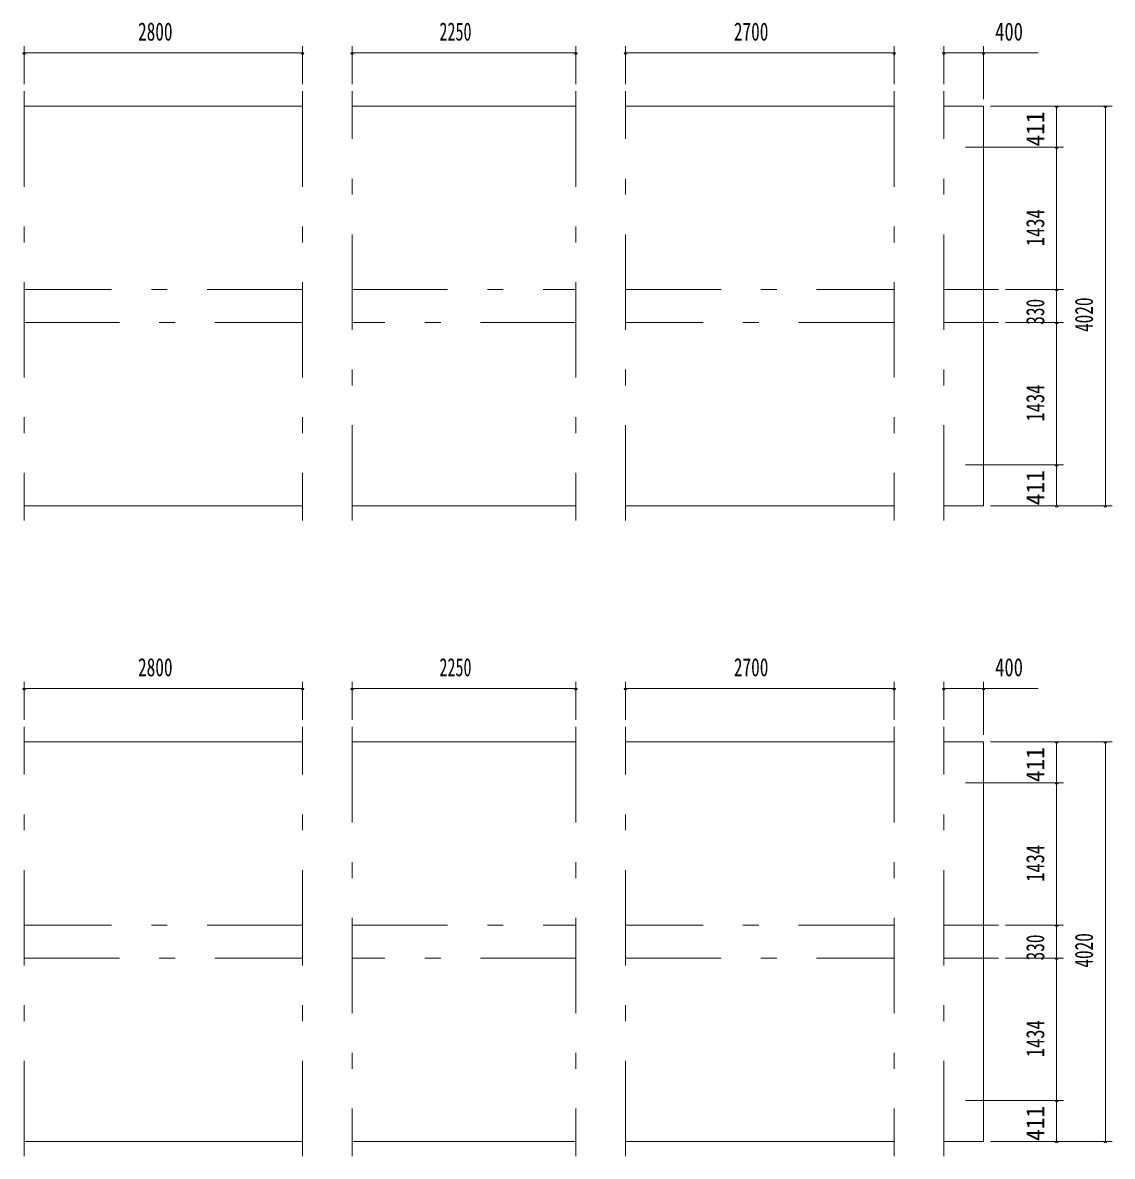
# Model space of a CAD drawing. Units: millimetres, scale not verified. Extents: x -34086 to 34091, y -14700 to 14700.
# Drawn here: x -20044 to -9085, y -10937 to 468 of the extents above; entities that cross this region are included whole.
import ezdxf
from ezdxf.enums import TextEntityAlignment as Align

# ---------------------------------------------------------------- set-up
doc = ezdxf.new("R2010")
doc.units = ezdxf.units.MM
doc.header["$LTSCALE"] = 80
doc.linetypes.add('USER3', pattern=[24, 12, -5, 2, -5])
for name, color, linetype, lineweight in [('0-2_1-07BOLD', 7, 'Continuous', 18), ('0-3_1-27CENTER', 3, 'USER3', 18), ('0-5_1-57DIM', 3, 'Continuous', 18)]:
    doc.layers.add(name, color=color, linetype=linetype, lineweight=lineweight)
doc.styles.add('ＭＳ ゴシック', font='')
doc.styles.get('ＭＳ ゴシック').set_extended_font_data('MS Gothic')

msp = doc.modelspace()

# ---------------------------------------------------------------- linework, layer by layer
at = {"layer": '0-2_1-07BOLD'}
for p, q in [((-17230.22, -372.46), (-20030.22, -372.46)), ((-14480.21, -372.46), (-16730.22, -372.46)), ((-11280.21, -372.46), (-13980.21, -372.46)), ((-20030.22, -4392.46), (-17230.22, -4392.46)), ((-16730.22, -4392.46), (-14480.21, -4392.46)), ((-13980.21, -4392.46), (-11280.21, -4392.46)), ((-10380.22, -4392.46), (-10780.22, -4392.46)), ((-17230.22, -6767.46), (-20030.22, -6767.46)), ((-14480.21, -6767.46), (-16730.22, -6767.46)), ((-11280.21, -6767.46), (-13980.21, -6767.46)), ((-20030.22, -10787.46), (-17230.22, -10787.46)), ((-16730.22, -10787.46), (-14480.21, -10787.46)), ((-13980.21, -10787.46), (-11280.21, -10787.46))]:
    msp.add_line(p, q, dxfattribs=at)
for points in [[(-10380.22, -4392.46), (-10380.22, -372.46), (-10780.22, -372.46)], [(-10780.22, -10787.46), (-10380.22, -10787.46), (-10380.22, -6767.46), (-10780.22, -6767.46)]]:
    msp.add_lwpolyline(points, dxfattribs=at)
at = {"layer": '0-3_1-27CENTER'}
for p, q in [((-20030.22, -222.46), (-20030.22, -4542.46)), ((-17230.22, -222.46), (-17230.22, -4542.46)), ((-16730.22, -4542.46), (-16730.22, -222.46)), ((-14480.21, -222.46), (-14480.21, -4542.46)), ((-13980.21, -4542.46), (-13980.21, -222.46)), ((-11280.21, -222.46), (-11280.21, -4542.46)), ((-10780.22, -4542.46), (-10780.22, -222.46)), ((-17230.22, -2217.46), (-20030.22, -2217.46)), ((-16730.22, -2217.46), (-14480.21, -2217.46)), ((-13980.21, -2217.46), (-11280.21, -2217.46)), ((-10780.22, -2217.46), (-10230.21, -2217.46)), ((-20030.22, -2547.46), (-17230.22, -2547.46)), ((-14480.21, -2547.46), (-16730.22, -2547.46)), ((-11280.21, -2547.46), (-13980.21, -2547.46)), ((-10230.21, -2547.46), (-10780.22, -2547.46)), ((-20030.22, -10937.46), (-20030.22, -6617.46)), ((-17230.22, -10937.46), (-17230.22, -6617.46)), ((-16730.22, -6617.46), (-16730.22, -10937.46)), ((-14480.21, -6617.46), (-14480.21, -10937.46)), ((-13980.21, -10937.46), (-13980.21, -6617.46)), ((-11280.21, -6617.46), (-11280.21, -10937.46)), ((-10780.22, -10937.46), (-10780.22, -6617.46)), ((-17230.22, -8612.46), (-20030.22, -8612.46)), ((-16730.22, -8612.46), (-14480.21, -8612.46)), ((-11280.21, -8612.46), (-13980.21, -8612.46)), ((-10230.21, -8612.46), (-10780.22, -8612.46)), ((-20030.22, -8942.46), (-17230.22, -8942.46)), ((-14480.21, -8942.46), (-16730.22, -8942.46)), ((-13980.21, -8942.46), (-11280.21, -8942.46)), ((-10780.22, -8942.46), (-10230.21, -8942.46))]:
    msp.add_line(p, q, dxfattribs=at)
at = {"layer": '0-5_1-57DIM'}
for p, q in [((-20030.22, 232.54), (-20030.22, -152.46)), ((-17230.22, -152.46), (-17230.22, 232.54)), ((-16730.22, -152.46), (-16730.22, 232.54)), ((-14480.21, 232.54), (-14480.21, -152.46)), ((-13980.21, -152.46), (-13980.21, 232.54)), ((-11280.21, 232.54), (-11280.21, -152.46)), ((-10780.22, -152.46), (-10780.22, 232.54)), ((-10380.22, 232.54), (-10380.22, -302.46)), ((-20016.22, 162.54), (-20044.22, 162.54)), ((-20030.22, 162.54), (-17230.22, 162.54)), ((-17216.22, 162.54), (-17244.22, 162.54)), ((-16716.22, 162.54), (-16744.22, 162.54)), ((-16730.22, 162.54), (-14480.21, 162.54)), ((-14466.21, 162.54), (-14494.21, 162.54)), ((-13966.21, 162.54), (-13994.21, 162.54)), ((-13980.21, 162.54), (-11280.21, 162.54)), ((-11266.21, 162.54), (-11294.21, 162.54)), ((-10766.22, 162.54), (-10794.22, 162.54)), ((-10780.22, 162.54), (-10380.22, 162.54)), ((-10366.22, 162.54), (-10394.22, 162.54)), ((-9830.72, 162.54), (-10380.22, 162.54)), ((-10310.21, -372.46), (-9085.21, -372.46)), ((-9631.21, -372.46), (-9659.21, -372.46)), ((-9645.21, -372.46), (-9645.21, -783.46)), ((-9141.21, -372.46), (-9169.21, -372.46)), ((-9155.21, -372.46), (-9155.21, -4392.46)), ((-9575.21, -783.46), (-10560.21, -783.46)), ((-9631.21, -783.46), (-9659.21, -783.46)), ((-9645.21, -783.46), (-9645.21, -2217.46)), ((-10160.21, -2217.46), (-9575.21, -2217.46)), ((-9631.21, -2217.46), (-9659.21, -2217.46)), ((-9645.21, -2217.46), (-9645.21, -2547.46)), ((-10160.21, -2547.46), (-9575.21, -2547.46)), ((-9575.21, -2547.46), (-10160.21, -2547.46)), ((-9631.21, -2547.46), (-9659.21, -2547.46)), ((-9631.21, -2547.46), (-9659.21, -2547.46)), ((-9645.21, -2547.46), (-9645.21, -3981.46)), ((-9575.21, -3981.46), (-10560.21, -3981.46)), ((-9631.21, -3981.46), (-9659.21, -3981.46)), ((-9645.21, -3981.46), (-9645.21, -4392.46)), ((-10310.21, -4392.46), (-9085.21, -4392.46)), ((-9631.21, -4392.46), (-9659.21, -4392.46)), ((-9141.21, -4392.46), (-9169.21, -4392.46)), ((-20016.22, -6232.46), (-20044.22, -6232.46)), ((-20030.22, -6547.46), (-20030.22, -6162.46)), ((-20030.22, -6232.46), (-17230.22, -6232.46)), ((-17216.22, -6232.46), (-17244.22, -6232.46)), ((-17230.22, -6547.46), (-17230.22, -6162.46)), ((-16716.22, -6232.46), (-16744.22, -6232.46)), ((-16730.22, -6162.46), (-16730.22, -6547.46)), ((-16730.22, -6232.46), (-14480.21, -6232.46)), ((-14466.21, -6232.46), (-14494.21, -6232.46)), ((-14480.21, -6162.46), (-14480.21, -6547.46)), ((-13966.21, -6232.46), (-13994.21, -6232.46)), ((-13980.21, -6547.46), (-13980.21, -6162.46)), ((-13980.21, -6232.46), (-11280.21, -6232.46)), ((-11266.21, -6232.46), (-11294.21, -6232.46)), ((-11280.21, -6162.46), (-11280.21, -6547.46)), ((-10766.22, -6232.46), (-10794.22, -6232.46)), ((-10780.22, -6547.46), (-10780.22, -6162.46)), ((-10780.22, -6232.46), (-10380.22, -6232.46)), ((-10366.22, -6232.46), (-10394.22, -6232.46)), ((-10380.22, -6162.46), (-10380.22, -6697.46)), ((-9830.72, -6232.46), (-10380.22, -6232.46)), ((-10380.22, -6232.46), (-9830.72, -6232.46)), ((-10310.22, -6767.46), (-9085.21, -6767.46)), ((-9631.21, -6767.46), (-9659.21, -6767.46)), ((-9645.21, -6767.46), (-9645.21, -7178.46)), ((-9141.21, -6767.46), (-9169.21, -6767.46)), ((-9155.21, -6767.46), (-9155.21, -10787.46)), ((-9575.21, -7178.46), (-10560.22, -7178.46)), ((-9631.21, -7178.46), (-9659.21, -7178.46)), ((-9645.21, -7178.46), (-9645.21, -8612.46)), ((-9575.21, -8612.46), (-10160.22, -8612.46)), ((-9631.21, -8612.46), (-9659.21, -8612.46)), ((-9645.21, -8612.46), (-9645.21, -8942.46)), ((-10160.22, -8942.46), (-9575.21, -8942.46)), ((-9631.21, -8942.46), (-9659.21, -8942.46)), ((-9645.21, -8942.46), (-9645.21, -10376.46)), ((-9575.21, -10376.46), (-10560.22, -10376.46)), ((-9631.21, -10376.46), (-9659.21, -10376.46)), ((-9645.21, -10376.46), (-9645.21, -10787.46)), ((-10310.22, -10787.46), (-9085.21, -10787.46)), ((-9631.21, -10787.46), (-9659.21, -10787.46)), ((-9141.21, -10787.46), (-9169.21, -10787.46))]:
    msp.add_line(p, q, dxfattribs=at)
for centre in [(-20030.22, 162.54), (-17230.22, 162.54), (-16730.22, 162.54), (-14480.21, 162.54), (-13980.21, 162.54), (-11280.21, 162.54), (-10780.22, 162.54), (-10380.22, 162.54), (-9645.21, -372.46), (-9155.21, -372.46), (-9645.21, -783.46), (-9645.21, -2217.46), (-9645.21, -2547.46), (-9645.21, -2547.46), (-9645.21, -3981.46), (-9645.21, -4392.46), (-9155.21, -4392.46), (-20030.22, -6232.46), (-17230.22, -6232.46), (-16730.22, -6232.46), (-14480.21, -6232.46), (-13980.21, -6232.46), (-11280.21, -6232.46), (-10780.22, -6232.46), (-10380.22, -6232.46), (-9645.21, -6767.46), (-9155.21, -6767.46), (-9645.21, -7178.46), (-9645.21, -8612.46), (-9645.21, -8942.46), (-9645.21, -10376.46), (-9645.21, -10787.46), (-9155.21, -10787.46)]:
    msp.add_arc(centre, 14, 180, 0, dxfattribs=at)

# ---------------------------------------------------------------- texts
at = {"layer": '0-5_1-57DIM', "color": 7, "style": 'ＭＳ ゴシック'}
for s, width, p in [('2800', 0.7, (-18884, 232.54)), ('2250', 0.65, (-15852.57, 232.54)), ('2700', 0.7, (-12891.46, 232.54)), ('400', 0.75, (-10263.14, 232.54)), ('2800', 0.7, (-18884, -6162.46)), ('2250', 0.65, (-15852.57, -6162.46)), ('2700', 0.7, (-12891.46, -6162.46)), ('400', 0.75, (-10263.14, -6162.46))]:
    msp.add_text(s, height=182.3, dxfattribs=dict(at, width=width)).set_placement(p, align=Align.BOTTOM_LEFT)
for s, width, p in [('411', 0.95, (-9715.21, -778.47)), ('1434', 0.75, (-9715.21, -1781.18)), ('330', 0.7, (-9715.21, -2571.21)), ('4020', 0.7, (-9225.21, -2644.11)), ('1434', 0.75, (-9715.21, -3545.18)), ('411', 0.95, (-9715.21, -4387.47)), ('411', 0.95, (-9715.21, -7173.47)), ('1434', 0.75, (-9715.21, -8176.18)), ('330', 0.7, (-9715.21, -8966.21)), ('4020', 0.7, (-9225.21, -9039.11)), ('1434', 0.75, (-9715.21, -9940.18)), ('411', 0.95, (-9715.21, -10782.47))]:
    msp.add_text(s, height=182.3, rotation=90, dxfattribs=dict(at, width=width)).set_placement(p, align=Align.BOTTOM_LEFT)

doc.saveas('drawing.dxf')
